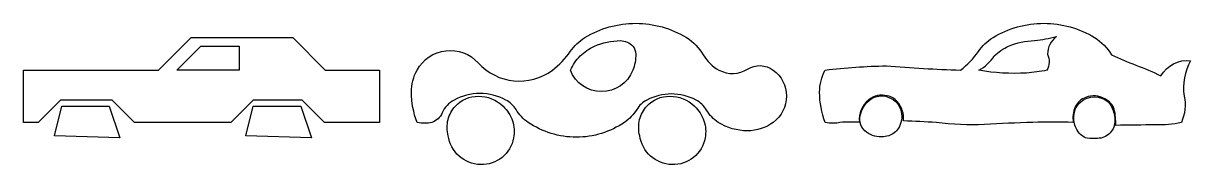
# Model space of a CAD drawing. Header units: inches. Extents: x 58 to 217, y 28 to 48.
import ezdxf

# ---------------------------------------------------------------- set-up
doc = ezdxf.new("R2010")
doc.units = ezdxf.units.IN
doc.header["$MEASUREMENT"] = 0

msp = doc.modelspace()

# ---------------------------------------------------------------- linework, layer by layer
for points in [[(111.8, 34.23, -0.092419), (111.03, 38.34, -0.125653), (111.8, 41.34, -0.51622), (120.11, 42.32, 0.386847), (130.19, 41.34, 0.082611), (132.62, 43.87, -0.106273), (134.61, 45.76, -0.137687), (141.51, 47.7, -0.137687), (148.41, 45.76, -0.125801), (150.69, 43.42, 0.138829), (152.83, 41.34, 0.270596), (156.72, 41.47, -0.307779), (160.2, 41.34, -0.238753), (162, 37.8, -0.237327), (160.2, 34.23, -0.161054), (156.71, 33.08, -0.142354), (152.74, 34.23, -0.120024), (151.14, 35.9, 0.141122), (149.71, 37.27, 0.121249), (146.37, 38.09, 0.121249), (143.03, 37.27, 0.135862), (141.65, 35.98, -0.106222), (139.99, 34.23, -0.151003), (133.44, 32.21, -0.151003), (126.89, 34.23, -0.105233), (125.25, 35.96, 0.132361), (123.86, 37.27, 0.123747), (120.34, 38.15, 0.123747), (116.83, 37.27, 0.168473), (115.21, 35.51, -0.216458), (113.8, 34.23, -0.07701), (112.92, 34.1, -0.060736), (111.8, 34.23)], [(167.27, 34.23, -0.092419), (166.51, 38.34, -0.125653), (167.27, 41.34, -0.026896), (175.58, 41.91, 0.013933), (185.66, 41.34, 0.082611), (188.09, 43.87, -0.106273), (190.08, 45.76, -0.137687), (196.98, 47.7, -0.137687), (203.88, 45.76, -0.125801), (206.17, 43.42, 0.025408), (209.51, 42.01, -0.02473), (212.9, 40.55, -0.309588), (216.94, 42.6, 0.165694), (216.05, 37.8, -0.160069), (215.68, 34.23, -0.075522), (212.19, 33.89, 0.001434), (206.74, 33.82, 0.07199), (206.55, 36.01, 0.207175), (205.28, 37.43, 0.219918), (202.68, 37.63, 0.188721), (201.24, 36.33, 0.149205), (200.99, 34.23, 0.012619), (195.47, 34.23, 0.007385), (188.92, 33.93, -0.04806), (182.37, 34.23, -0.004548), (177.91, 34.44, 0.205804), (177.05, 37.06, 0.171989), (175.71, 37.83, 0.243821), (173.15, 37.27, 0.250687), (171.91, 34.27, 0.011571), (169.27, 34.23, -0.07701), (168.39, 34.1, -0.060736), (167.27, 34.23)]]:
    msp.add_lwpolyline(points, format="xyb", close=True)
msp.add_lwpolyline([(58.28, 34.23), (58.28, 41.34), (76.67, 41.34), (81.09, 45.76), (94.89, 45.76), (99.31, 41.34), (106.69, 41.34), (106.69, 34.23), (99.23, 34.23), (96.19, 37.27), (89.51, 37.27), (86.48, 34.23), (73.38, 34.23), (70.34, 37.27), (63.31, 37.27), (60.28, 34.23), (58.28, 34.23)], close=True)
for points in [[(79.12, 41.31), (82.39, 44.59), (87.6, 44.59), (87.6, 41.31), (79.12, 41.31)], [(62.52, 32.42), (63.49, 36.44), (69.96, 36.44), (71.4, 32.12), (62.52, 32.42)], [(88.54, 32.42), (89.52, 36.44), (95.99, 36.44), (97.43, 32.12), (88.54, 32.42)]]:
    msp.add_lwpolyline(points)
for points in [[(132.64, 41.31, -0.092454), (133.97, 43.26, -0.092454), (135.91, 44.59, -0.104536), (139.45, 45.34, -0.213957), (141.11, 44.59, -0.183954), (141.52, 43.51, -0.092454), (141.11, 41.31, -0.309892), (136.87, 38.41, -0.309892), (132.64, 41.31)], [(188.16, 41.31, 0.110645), (190.25, 43.26, -0.092454), (192.19, 44.59, -0.104536), (195.73, 45.34, 0.026752), (198.69, 45.89, 0.229396), (197.48, 43.51, -0.240227), (197.4, 41.31, -0.020528), (194.62, 40.94, -0.058108), (188.16, 41.31)], [(116.03, 32.42, -0.124386), (116.01, 34.6, -0.129305), (117.01, 36.44, -0.207663), (120.11, 37.79, -0.192682), (123.48, 36.44, -0.12242), (124.76, 34.43, -0.126037), (124.92, 32.12, -0.372225), (120.41, 28.48, -0.364444), (116.03, 32.42)], [(142.06, 32.42, -0.124386), (142.04, 34.6, -0.129305), (143.04, 36.44, -0.207663), (146.14, 37.79, -0.192682), (149.51, 36.44, -0.12242), (150.79, 34.43, -0.126037), (150.95, 32.12, -0.372225), (146.44, 28.48, -0.364444), (142.06, 32.42)], [(172.65, 33.09, -0.157783), (172, 34.21, -0.187365), (172.64, 36.56, -0.369515), (175.93, 37.63, -0.259434), (177.6, 35.68, -0.202159), (177.21, 33.42, -0.16092), (175.91, 32.4, -0.059071), (174.92, 32.25, -0.184732), (172.65, 33.09)], [(202.86, 32.08, -0.181423), (201.59, 33.05, -0.150186), (201.07, 34.72, -0.232119), (201.99, 37.02, -0.367687), (205.72, 37.03, -0.181674), (206.64, 34.49, -0.193871), (206, 32.79, -0.206922), (204.28, 32.05, -0.052777), (202.86, 32.08)]]:
    msp.add_lwpolyline(points, format="xyb")

doc.saveas('drawing.dxf')
